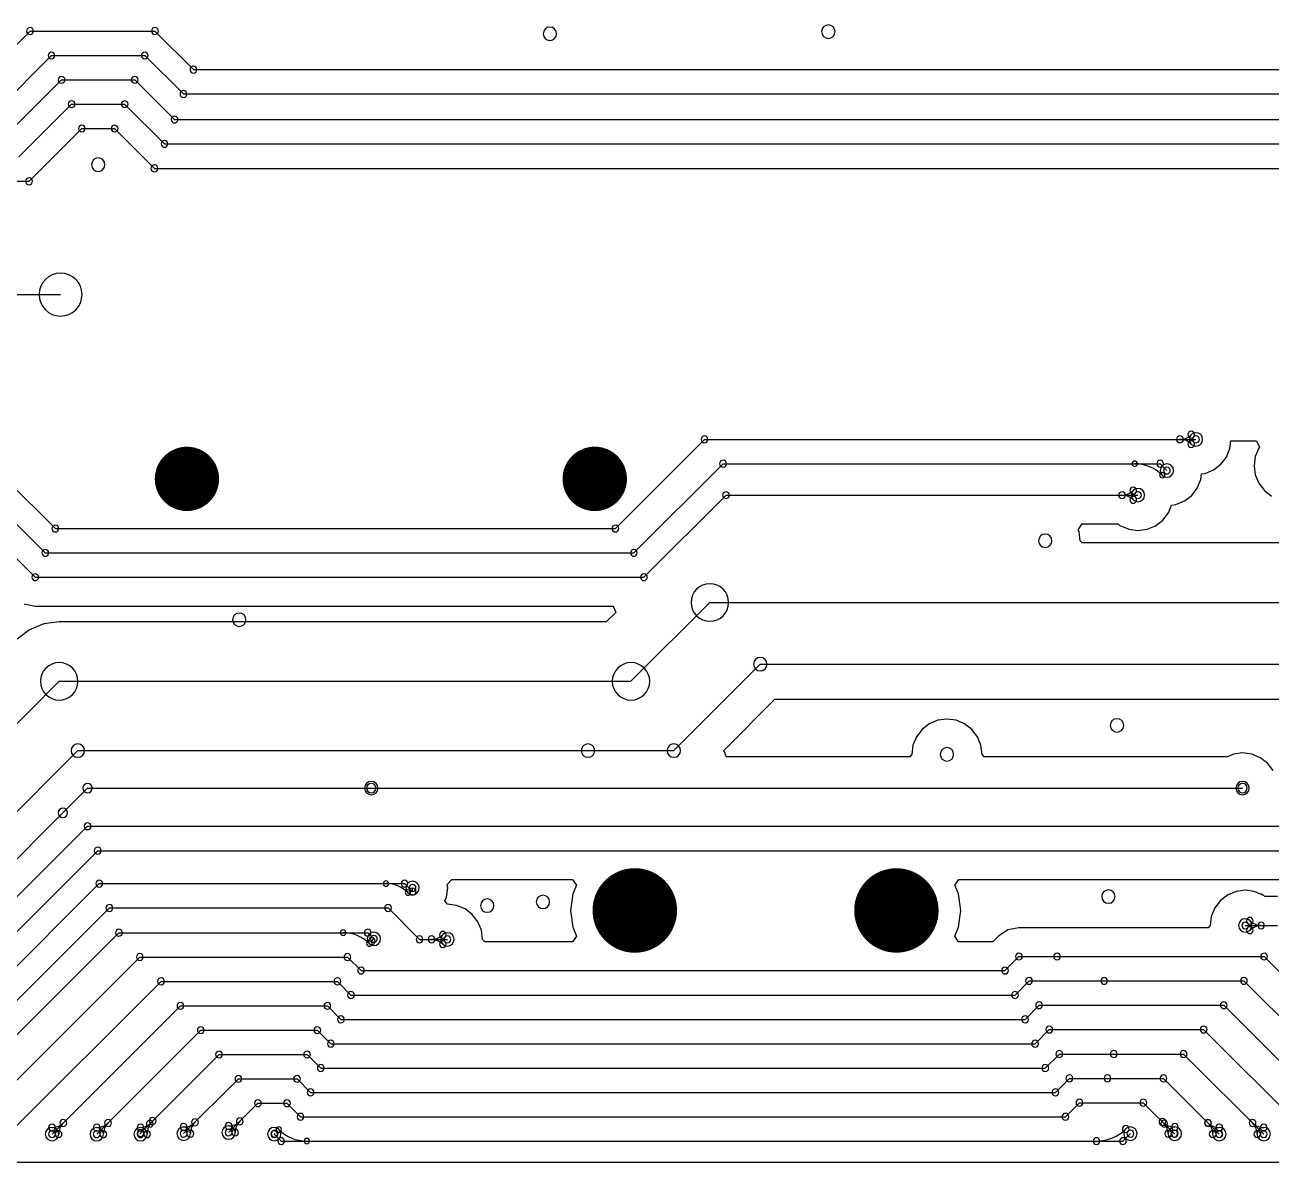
# Model space of a CAD drawing. Header units: inches. Extents: x 32166 to 34772, y 2386 to 4229.
# Drawn here: x 33594.4 to 33694.7, y 3573.2 to 3664.8 of the extents above; entities that cross this region are included whole.
import ezdxf

# ---------------------------------------------------------------- set-up
doc = ezdxf.new("R2010")
doc.units = ezdxf.units.IN
doc.header["$LTSCALE"] = 0.64311
doc.header["$MEASUREMENT"] = 0
for name, color, linetype in [('KEEPOUTLAYER', 6, 'CONTINUOUS'), ('MIDLAYER1', 16, 'CONTINUOUS'), ('MULTILAYER', 9, 'CONTINUOUS')]:
    doc.layers.add(name, color=color, linetype=linetype)

msp = doc.modelspace()

# ---------------------------------------------------------------- linework, layer by layer
at = {"layer": 'KEEPOUTLAYER'}
for p, q in [((33554.95, 3643.04), (33597.28, 3643.04)), ((32893.17, 3573.19), (34340.37, 3573.19))]:
    msp.add_line(p, q, dxfattribs=at)
for start, end in [(0, 180), (180, 0)]:
    msp.add_arc((33597.28, 3643.04), 1.73, start, end, dxfattribs=at)
at = {"layer": 'MIDLAYER1'}
for p, q in [((33591.61, 3661.05), (33594.82, 3664.26)), ((33594.82, 3664.26), (33604.88, 3664.26)), ((33604.88, 3664.26), (33607.98, 3661.15)), ((33592.3, 3658.05), (33596.55, 3662.29)), ((33596.55, 3662.29), (33604.06, 3662.29)), ((33604.06, 3662.29), (33607.17, 3659.19)), ((33607.98, 3661.15), (33735.27, 3661.15)), ((33593.12, 3656.09), (33597.36, 3660.33)), ((33597.36, 3660.33), (33603.25, 3660.33)), ((33603.25, 3660.33), (33606.46, 3657.13)), ((33607.17, 3659.19), (33726.96, 3659.19)), ((33593.93, 3654.12), (33598.17, 3658.37)), ((33598.17, 3658.37), (33602.44, 3658.37)), ((33602.44, 3658.37), (33605.65, 3655.17)), ((33594.74, 3652.16), (33598.99, 3656.41)), ((33598.99, 3656.41), (33601.63, 3656.41)), ((33601.63, 3656.41), (33604.83, 3653.2)), ((33606.46, 3657.13), (33738.37, 3657.13)), ((33605.65, 3655.17), (33717.61, 3655.17)), ((33604.83, 3653.2), (33716.8, 3653.2)), ((33585.74, 3652.16), (33594.74, 3652.16)), ((33641.95, 3624.2), (33649.13, 3631.38)), ((33649.13, 3631.38), (33688.7, 3631.38)), ((33691.15, 3629.96), (33691.43, 3630.65)), ((33691.43, 3630.65), (33691.51, 3631.25)), ((33691.51, 3631.25), (33693.58, 3631.25)), ((33693.76, 3630.68), (33693.48, 3630)), ((33693.58, 3631.25), (33693.82, 3630.76)), ((33693.82, 3630.76), (33693.76, 3630.68)), ((33643.44, 3622.24), (33650.62, 3629.42)), ((33650.62, 3629.42), (33685.82, 3629.42)), ((33685.82, 3629.42), (33686.36, 3628.87)), ((33690.11, 3628.93), (33690.7, 3629.38)), ((33690.7, 3629.38), (33691.15, 3629.96)), ((33693.48, 3630), (33693.38, 3629.26)), ((33689.1, 3628.14), (33689.16, 3628.61)), ((33689.16, 3628.61), (33689.43, 3628.64)), ((33689.43, 3628.64), (33690.11, 3628.93)), ((33693.38, 3629.26), (33693.48, 3628.53)), ((33693.48, 3628.53), (33693.76, 3627.85)), ((33592.96, 3628.1), (33596.86, 3624.2)), ((33688.36, 3626.87), (33688.81, 3627.46)), ((33688.81, 3627.46), (33689.1, 3628.14)), ((33693.76, 3627.85), (33694.21, 3627.26)), ((33644.25, 3620.28), (33650.86, 3626.89)), ((33650.86, 3626.89), (33684.03, 3626.89)), ((33687.09, 3626.14), (33687.78, 3626.42)), ((33687.78, 3626.42), (33688.36, 3626.87)), ((33694.21, 3627.26), (33694.79, 3626.81)), ((33592.68, 3625.6), (33596.05, 3622.24)), ((33686.03, 3624.88), (33686.48, 3625.47)), ((33686.48, 3625.47), (33686.74, 3626.09)), ((33686.74, 3626.09), (33687.09, 3626.14)), ((33679.22, 3624.11), (33679.53, 3624.57)), ((33679.53, 3624.57), (33682.44, 3624.57)), ((33682.44, 3624.57), (33682.61, 3624.43)), ((33682.61, 3624.43), (33682.75, 3624.38)), ((33682.75, 3624.38), (33682.76, 3624.37)), ((33682.76, 3624.37), (33682.79, 3624.36)), ((33682.79, 3624.36), (33683.3, 3624.15)), ((33684.76, 3624.15), (33685.44, 3624.43)), ((33685.44, 3624.43), (33686.03, 3624.88)), ((33591.87, 3623.64), (33595.24, 3620.28)), ((33596.86, 3624.2), (33641.95, 3624.2)), ((33679.29, 3623.95), (33679.22, 3624.11)), ((33679.39, 3623.22), (33679.29, 3623.95)), ((33683.3, 3624.15), (33684.03, 3624.05)), ((33684.03, 3624.05), (33684.76, 3624.15)), ((33679.54, 3623.04), (33679.39, 3623.22)), ((33705.8, 3623.04), (33679.54, 3623.04)), ((33596.05, 3622.24), (33643.44, 3622.24)), ((33595.24, 3620.28), (33644.25, 3620.28)), ((33594.35, 3618.13), (33595.24, 3617.96)), ((33595.24, 3617.96), (33641.77, 3617.96)), ((33641.98, 3617.45), (33641.22, 3616.69)), ((33641.77, 3617.96), (33641.98, 3617.45)), ((33643.21, 3611.9), (33649.56, 3618.25)), ((33649.56, 3618.25), (33705.8, 3618.25)), ((33595.93, 3616.53), (33594.77, 3616.05)), ((33597.17, 3616.69), (33595.93, 3616.53)), ((33641.22, 3616.69), (33597.17, 3616.69)), ((33594.77, 3616.05), (33593.78, 3615.29)), ((33646.66, 3606.32), (33653.62, 3613.28)), ((33653.62, 3613.28), (33700.83, 3613.28)), ((33592.22, 3606.94), (33597.17, 3611.9)), ((33597.17, 3611.9), (33643.21, 3611.9)), ((33650.68, 3606.34), (33654.79, 3610.45)), ((33654.79, 3610.45), (33699.66, 3610.45)), ((33667.23, 3608.47), (33666.65, 3608.02)), ((33667.92, 3608.76), (33667.23, 3608.47)), ((33668.65, 3608.85), (33667.92, 3608.76)), ((33669.38, 3608.76), (33668.65, 3608.85)), ((33670.07, 3608.47), (33669.38, 3608.76)), ((33670.65, 3608.02), (33670.07, 3608.47)), ((33666.2, 3607.44), (33665.91, 3606.75)), ((33666.65, 3608.02), (33666.2, 3607.44)), ((33671.1, 3607.44), (33670.65, 3608.02)), ((33671.39, 3606.75), (33671.1, 3607.44)), ((33586.1, 3593.75), (33598.67, 3606.32)), ((33598.67, 3606.32), (33639.75, 3606.32)), ((33639.75, 3606.32), (33646.66, 3606.32)), ((33650.89, 3605.83), (33650.68, 3606.34)), ((33665.91, 3606.75), (33665.82, 3606.02)), ((33671.48, 3606.02), (33671.39, 3606.75)), ((33665.65, 3605.83), (33650.89, 3605.83)), ((33665.82, 3606.02), (33665.65, 3605.83)), ((33671.65, 3605.83), (33671.48, 3606.02)), ((33691.23, 3605.83), (33671.65, 3605.83)), ((33691.72, 3606.04), (33691.23, 3605.83)), ((33692.45, 3606.13), (33691.72, 3606.04)), ((33693.19, 3606.04), (33692.45, 3606.13)), ((33693.87, 3605.75), (33693.19, 3606.04)), ((33694.46, 3605.3), (33693.87, 3605.75)), ((33694.91, 3604.72), (33694.46, 3605.3)), ((33597.47, 3601.3), (33599.46, 3603.3)), ((33599.46, 3603.3), (33622.3, 3603.3)), ((33622.3, 3603.3), (33692.45, 3603.3)), ((33622.3, 3603.3), (33622.3, 3603.3)), ((33587.11, 3590.94), (33597.47, 3601.3)), ((33593.1, 3593.87), (33599.46, 3600.23)), ((33599.46, 3600.23), (33719.45, 3600.23)), ((33587.19, 3585.18), (33600.27, 3598.26)), ((33600.27, 3598.26), (33722.43, 3598.26)), ((33588, 3583.22), (33600.39, 3595.61)), ((33600.39, 3595.61), (33624.97, 3595.61)), ((33624.97, 3595.61), (33625.62, 3594.96)), ((33625.62, 3594.96), (33625.62, 3595.26)), ((33628.36, 3594.53), (33628.45, 3595.26)), ((33628.42, 3595.53), (33628.78, 3595.94)), ((33628.45, 3595.26), (33628.42, 3595.53)), ((33628.78, 3595.94), (33638.5, 3595.94)), ((33638.5, 3595.94), (33638.81, 3595.49)), ((33638.81, 3595.49), (33638.52, 3594.79)), ((33669.29, 3595.49), (33669.6, 3595.94)), ((33669.58, 3594.79), (33669.29, 3595.49)), ((33669.6, 3595.94), (33698.87, 3595.94)), ((33628.23, 3594.22), (33628.36, 3594.53)), ((33628.43, 3593.95), (33628.23, 3594.22)), ((33638.52, 3594.79), (33638.34, 3593.45)), ((33669.76, 3593.45), (33669.58, 3594.79)), ((33690.67, 3594.24), (33690.22, 3593.66)), ((33691.25, 3594.69), (33690.67, 3594.24)), ((33691.94, 3594.98), (33691.25, 3594.69)), ((33692.67, 3595.07), (33691.94, 3594.98)), ((33693.4, 3594.98), (33692.67, 3595.07)), ((33693.91, 3594.77), (33693.4, 3594.98)), ((33693.93, 3594.76), (33693.91, 3594.77)), ((33693.95, 3594.75), (33693.93, 3594.76)), ((33694.08, 3594.69), (33693.95, 3594.75)), ((33694.26, 3594.56), (33694.08, 3594.69)), ((33695.26, 3594.56), (33694.26, 3594.56)), ((33588.81, 3581.26), (33601.21, 3593.65)), ((33601.21, 3593.65), (33623.65, 3593.65)), ((33623.65, 3593.65), (33626.18, 3591.12)), ((33629.16, 3593.85), (33628.43, 3593.95)), ((33629.85, 3593.57), (33629.16, 3593.85)), ((33630.43, 3593.12), (33629.85, 3593.57)), ((33638.34, 3593.45), (33638.52, 3592.11)), ((33669.58, 3592.11), (33669.76, 3593.45)), ((33690.22, 3593.66), (33689.93, 3592.97)), ((33630.88, 3592.53), (33630.43, 3593.12)), ((33631.17, 3591.85), (33630.88, 3592.53)), ((33689.84, 3592.24), (33689.68, 3592.06)), ((33689.93, 3592.97), (33689.84, 3592.24)), ((33692.67, 3592.24), (33695.26, 3592.24)), ((33589.62, 3579.3), (33601.98, 3591.66)), ((33601.98, 3591.66), (33622.01, 3591.66)), ((33622.01, 3591.66), (33622.51, 3591.16)), ((33631.26, 3591.12), (33631.17, 3591.85)), ((33638.82, 3591.38), (33638.51, 3590.93)), ((33638.52, 3592.11), (33638.82, 3591.38)), ((33669.28, 3591.38), (33669.58, 3592.11)), ((33669.58, 3590.93), (33669.28, 3591.38)), ((33672.81, 3591.38), (33672.35, 3590.93)), ((33673.56, 3591.88), (33672.81, 3591.38)), ((33674.45, 3592.06), (33673.56, 3591.88)), ((33689.68, 3592.06), (33674.45, 3592.06)), ((33622.34, 3590.99), (33622.51, 3591.16)), ((33626.18, 3591.12), (33628.43, 3591.12)), ((33631.43, 3590.93), (33631.26, 3591.12)), ((33638.51, 3590.93), (33631.43, 3590.93)), ((33672.35, 3590.93), (33669.58, 3590.93)), ((33589.39, 3575.44), (33603.66, 3589.7)), ((33603.66, 3589.7), (33620.38, 3589.7)), ((33620.38, 3589.7), (33621.48, 3588.61)), ((33673.32, 3588.61), (33674.45, 3589.74)), ((33674.45, 3589.74), (33677.52, 3589.74)), ((33677.52, 3589.74), (33694.18, 3589.74)), ((33694.18, 3589.74), (33708.48, 3575.44)), ((33621.48, 3588.61), (33673.32, 3588.61)), ((33593.07, 3575.44), (33605.37, 3587.74)), ((33605.37, 3587.74), (33619.57, 3587.74)), ((33619.57, 3587.74), (33620.66, 3586.64)), ((33674.13, 3586.64), (33675.26, 3587.78)), ((33675.26, 3587.78), (33681.31, 3587.78)), ((33681.31, 3587.78), (33692.56, 3587.78)), ((33692.56, 3587.78), (33704.9, 3575.44)), ((33620.66, 3586.64), (33674.13, 3586.64)), ((33596.59, 3575.44), (33606.93, 3585.77)), ((33606.93, 3585.77), (33618.76, 3585.77)), ((33618.76, 3585.77), (33619.85, 3584.68)), ((33674.94, 3584.68), (33676.07, 3585.82)), ((33676.07, 3585.82), (33690.94, 3585.82)), ((33690.94, 3585.82), (33701.32, 3575.44)), ((33619.85, 3584.68), (33674.94, 3584.68)), ((33600.19, 3575.43), (33608.57, 3583.81)), ((33608.57, 3583.81), (33617.95, 3583.81)), ((33617.95, 3583.81), (33619.04, 3582.72)), ((33675.75, 3582.72), (33676.89, 3583.86)), ((33676.89, 3583.86), (33689.32, 3583.86)), ((33689.32, 3583.86), (33697.74, 3575.44)), ((33619.04, 3582.72), (33675.75, 3582.72)), ((33603.72, 3575.53), (33610.04, 3581.85)), ((33610.04, 3581.85), (33617.13, 3581.85)), ((33617.13, 3581.85), (33618.23, 3580.76)), ((33676.57, 3580.76), (33677.7, 3581.89)), ((33677.7, 3581.89), (33682.08, 3581.89)), ((33682.08, 3581.89), (33687.7, 3581.89)), ((33687.7, 3581.89), (33694.16, 3575.44)), ((33618.23, 3580.76), (33676.57, 3580.76)), ((33607.19, 3575.48), (33611.6, 3579.89)), ((33611.6, 3579.89), (33616.32, 3579.89)), ((33616.32, 3579.89), (33617.41, 3578.8)), ((33677.38, 3578.8), (33678.51, 3579.93)), ((33678.51, 3579.93), (33681.58, 3579.93)), ((33681.58, 3579.93), (33686.08, 3579.93)), ((33686.08, 3579.93), (33690.57, 3575.44)), ((33617.41, 3578.8), (33677.38, 3578.8)), ((33610.81, 3575.57), (33613.17, 3577.93)), ((33613.17, 3577.93), (33615.51, 3577.93)), ((33615.51, 3577.93), (33616.6, 3576.84)), ((33678.19, 3576.84), (33679.32, 3577.97)), ((33679.32, 3577.97), (33684.46, 3577.97)), ((33684.46, 3577.97), (33686.95, 3575.48)), ((33616.6, 3576.84), (33678.19, 3576.84)), ((33600.19, 3575.43), (33600.19, 3575.43)), ((33603.72, 3575.43), (33603.72, 3575.53)), ((33614.48, 3575.44), (33614.52, 3575.48)), ((33614.48, 3575.44), (33615.04, 3574.88)), ((33682.82, 3574.88), (33683.42, 3575.48)), ((33686.95, 3575.48), (33687, 3575.48)), ((33690.57, 3575.44), (33690.58, 3575.44)), ((33615.04, 3574.88), (33682.82, 3574.88))]:
    msp.add_line(p, q, dxfattribs=at)
for points, const_width in [([(33608.75, 3628.2, 1), (33606.16, 3628.2, 1)], 2.59), ([(33641.59, 3628.2, 1), (33638.99, 3628.2, 1)], 2.59), ([(33645.22, 3593.45, 1), (33641.81, 3593.45, 1)], 3.4), ([(33666.28, 3593.45, 1), (33662.88, 3593.45, 1)], 3.4)]:
    msp.add_lwpolyline(points, format="xyb", close=True, dxfattribs=dict(at, const_width=const_width))
for centre, radius, start, end in [((33594.82, 3664.26), 0.274, 0, 180), ((33594.82, 3664.26), 0.274, 0, 180), ((33604.88, 3664.26), 0.274, 0, 180), ((33604.88, 3664.26), 0.274, 0, 180), ((33636.68, 3664.04), 0.54, 0, 180), ((33659.1, 3664.21), 0.54, 0, 180), ((33594.82, 3664.26), 0.274, 180, 0), ((33594.82, 3664.26), 0.274, 180, 0), ((33604.88, 3664.26), 0.274, 180, 0), ((33604.88, 3664.26), 0.274, 180, 0), ((33636.68, 3664.04), 0.54, 180, 0), ((33659.1, 3664.21), 0.54, 180, 0), ((33596.55, 3662.29), 0.274, 0, 180), ((33596.55, 3662.29), 0.274, 0, 180), ((33604.06, 3662.29), 0.274, 0, 180), ((33604.06, 3662.29), 0.274, 0, 180), ((33596.55, 3662.29), 0.274, 180, 0), ((33596.55, 3662.29), 0.274, 180, 0), ((33604.06, 3662.29), 0.274, 180, 0), ((33604.06, 3662.29), 0.274, 180, 0), ((33607.98, 3661.15), 0.274, 0, 180), ((33607.98, 3661.15), 0.274, 0, 180), ((33597.36, 3660.33), 0.274, 0, 180), ((33597.36, 3660.33), 0.274, 0, 180), ((33603.25, 3660.33), 0.274, 0, 180), ((33603.25, 3660.33), 0.274, 0, 180), ((33607.98, 3661.15), 0.274, 180, 0), ((33607.98, 3661.15), 0.274, 180, 0), ((33597.36, 3660.33), 0.274, 180, 0), ((33597.36, 3660.33), 0.274, 180, 0), ((33603.25, 3660.33), 0.274, 180, 0), ((33603.25, 3660.33), 0.274, 180, 0), ((33607.17, 3659.19), 0.274, 0, 180), ((33607.17, 3659.19), 0.274, 0, 180), ((33598.17, 3658.37), 0.274, 0, 180), ((33598.17, 3658.37), 0.274, 0, 180), ((33602.44, 3658.37), 0.274, 0, 180), ((33602.44, 3658.37), 0.274, 0, 180), ((33607.17, 3659.19), 0.274, 180, 0), ((33607.17, 3659.19), 0.274, 180, 0), ((33598.17, 3658.37), 0.274, 180, 0), ((33598.17, 3658.37), 0.274, 180, 0), ((33602.44, 3658.37), 0.274, 180, 0), ((33602.44, 3658.37), 0.274, 180, 0), ((33606.46, 3657.13), 0.274, 0, 180), ((33606.46, 3657.13), 0.274, 0, 180), ((33598.99, 3656.41), 0.274, 0, 180), ((33598.99, 3656.41), 0.274, 0, 180), ((33598.99, 3656.41), 0.274, 180, 0), ((33598.99, 3656.41), 0.274, 180, 0), ((33601.63, 3656.41), 0.274, 0, 180), ((33601.63, 3656.41), 0.274, 0, 180), ((33601.63, 3656.41), 0.274, 180, 0), ((33601.63, 3656.41), 0.274, 180, 0), ((33606.46, 3657.13), 0.274, 180, 0), ((33606.46, 3657.13), 0.274, 180, 0), ((33605.65, 3655.17), 0.274, 0, 180), ((33605.65, 3655.17), 0.274, 0, 180), ((33605.65, 3655.17), 0.274, 180, 0), ((33605.65, 3655.17), 0.274, 180, 0), ((33600.31, 3653.5), 0.54, 0, 180), ((33600.31, 3653.5), 0.54, 180, 0), ((33604.83, 3653.2), 0.274, 0, 180), ((33604.83, 3653.2), 0.274, 0, 180), ((33594.74, 3652.16), 0.274, 0, 180), ((33594.74, 3652.16), 0.274, 0, 180), ((33604.83, 3653.2), 0.274, 180, 0), ((33604.83, 3653.2), 0.274, 180, 0), ((33594.74, 3652.16), 0.274, 180, 0), ((33594.74, 3652.16), 0.274, 180, 0), ((33649.13, 3631.38), 0.274, 0, 180), ((33649.13, 3631.38), 0.274, 0, 180), ((33649.13, 3631.38), 0.274, 180, 0), ((33649.13, 3631.38), 0.274, 180, 0), ((33687.41, 3631.38), 0.274, 0, 180), ((33687.41, 3631.38), 0.274, 0, 180), ((33687.41, 3631.38), 0.274, 0, 180), ((33687.41, 3631.38), 0.274, 0, 180), ((33687.41, 3631.38), 0.274, 180, 0), ((33687.41, 3631.38), 0.274, 180, 0), ((33687.41, 3631.38), 0.274, 180, 0), ((33687.41, 3631.38), 0.274, 180, 0), ((33687.41, 3632.66), 1.28, 270.0004, 315.0004), ((33687.41, 3632.66), 1.28, 270.0004, 315.0004), ((33687.41, 3630.1), 1.28, 44.9996, 89.9996), ((33687.41, 3630.1), 1.28, 44.9996, 89.9996), ((33688.32, 3631.76), 0.274, 0, 180), ((33688.32, 3631.76), 0.274, 0, 180), ((33688.32, 3631.76), 0.274, 180, 0), ((33688.32, 3631.76), 0.274, 180, 0), ((33688.7, 3631.38), 0.54, 0, 180), ((33688.7, 3631.38), 0.54, 180, 0), ((33688.7, 3631.38), 0.274, 0, 180), ((33688.7, 3631.38), 0.274, 180, 0), ((33688.32, 3631), 0.274, 0, 180), ((33688.32, 3631), 0.274, 0, 180), ((33688.32, 3631), 0.274, 180, 0), ((33688.32, 3631), 0.274, 180, 0), ((33650.62, 3629.42), 0.274, 0, 180), ((33650.62, 3629.42), 0.274, 0, 180), ((33650.62, 3629.42), 0.274, 180, 0), ((33650.62, 3629.42), 0.274, 180, 0), ((33683.76, 3629.42), 0.216, 0, 180), ((33683.76, 3629.42), 0.216, 180, 0), ((33683.76, 3626.28), 3.14, 44.9999, 89.9999), ((33685.82, 3629.42), 0.274, 0, 180), ((33685.82, 3629.42), 0.274, 0, 180), ((33685.82, 3629.42), 0.274, 180, 0), ((33685.82, 3629.42), 0.274, 180, 0), ((33686.36, 3628.87), 0.54, 0, 180), ((33685.99, 3628.5), 0.216, 0, 180), ((33685.99, 3628.5), 0.216, 180, 0), ((33686.36, 3628.87), 0.54, 180, 0), ((33686.36, 3628.87), 0.274, 0, 180), ((33686.36, 3628.87), 0.274, 180, 0), ((33683.65, 3627.26), 0.274, 0, 180), ((33683.65, 3627.26), 0.274, 0, 180), ((33684.03, 3626.89), 0.54, 0, 180), ((33650.86, 3626.89), 0.274, 0, 180), ((33650.86, 3626.89), 0.274, 0, 180), ((33650.86, 3626.89), 0.274, 180, 0), ((33650.86, 3626.89), 0.274, 180, 0), ((33682.75, 3626.89), 0.274, 0, 180), ((33682.75, 3626.89), 0.274, 0, 180), ((33682.75, 3626.89), 0.274, 0, 180), ((33682.75, 3626.89), 0.274, 0, 180), ((33682.75, 3626.89), 0.274, 180, 0), ((33682.75, 3626.89), 0.274, 180, 0), ((33682.75, 3626.89), 0.274, 180, 0), ((33682.75, 3626.89), 0.274, 180, 0), ((33682.75, 3628.17), 1.28, 270.0004, 315.0004), ((33682.75, 3628.17), 1.28, 270.0004, 315.0004), ((33682.75, 3625.6), 1.28, 44.9996, 89.9996), ((33682.75, 3625.6), 1.28, 44.9996, 89.9996), ((33683.65, 3627.26), 0.274, 180, 0), ((33683.65, 3627.26), 0.274, 180, 0), ((33683.65, 3626.51), 0.274, 0, 180), ((33683.65, 3626.51), 0.274, 0, 180), ((33683.65, 3626.51), 0.274, 180, 0), ((33683.65, 3626.51), 0.274, 180, 0), ((33684.03, 3626.89), 0.54, 180, 0), ((33684.03, 3626.89), 0.274, 0, 180), ((33684.03, 3626.89), 0.274, 180, 0), ((33596.86, 3624.2), 0.274, 0, 180), ((33596.86, 3624.2), 0.274, 0, 180), ((33641.95, 3624.2), 0.274, 0, 180), ((33641.95, 3624.2), 0.274, 0, 180), ((33596.86, 3624.2), 0.274, 180, 0), ((33596.86, 3624.2), 0.274, 180, 0), ((33641.95, 3624.2), 0.274, 180, 0), ((33641.95, 3624.2), 0.274, 180, 0), ((33676.56, 3623.22), 0.54, 0, 180), ((33596.05, 3622.24), 0.274, 0, 180), ((33596.05, 3622.24), 0.274, 0, 180), ((33643.44, 3622.24), 0.274, 0, 180), ((33643.44, 3622.24), 0.274, 0, 180), ((33676.56, 3623.22), 0.54, 180, 0), ((33596.05, 3622.24), 0.274, 180, 0), ((33596.05, 3622.24), 0.274, 180, 0), ((33643.44, 3622.24), 0.274, 180, 0), ((33643.44, 3622.24), 0.274, 180, 0), ((33595.24, 3620.28), 0.274, 0, 180), ((33595.24, 3620.28), 0.274, 0, 180), ((33595.24, 3620.28), 0.274, 180, 0), ((33595.24, 3620.28), 0.274, 180, 0), ((33644.25, 3620.28), 0.274, 0, 180), ((33644.25, 3620.28), 0.274, 0, 180), ((33644.25, 3620.28), 0.274, 180, 0), ((33644.25, 3620.28), 0.274, 180, 0), ((33649.56, 3618.25), 1.51, 0, 180), ((33649.56, 3618.25), 1.51, 0, 180), ((33611.67, 3616.86), 0.54, 0, 180), ((33649.56, 3618.25), 1.51, 180, 0), ((33649.56, 3618.25), 1.51, 180, 0), ((33611.67, 3616.86), 0.54, 180, 0), ((33597.17, 3611.9), 1.51, 0, 180), ((33597.17, 3611.9), 1.51, 0, 180), ((33643.21, 3611.9), 1.51, 0, 180), ((33643.21, 3611.9), 1.51, 0, 180), ((33653.62, 3613.28), 0.54, 0, 180), ((33653.62, 3613.28), 0.54, 0, 180), ((33653.62, 3613.28), 0.54, 180, 0), ((33653.62, 3613.28), 0.54, 180, 0), ((33597.17, 3611.9), 1.51, 180, 0), ((33597.17, 3611.9), 1.51, 180, 0), ((33643.21, 3611.9), 1.51, 180, 0), ((33643.21, 3611.9), 1.51, 180, 0), ((33682.34, 3608.35), 0.54, 0, 180), ((33682.34, 3608.35), 0.54, 180, 0), ((33598.67, 3606.32), 0.54, 0, 180), ((33598.67, 3606.32), 0.54, 0, 180), ((33598.67, 3606.32), 0.54, 180, 0), ((33598.67, 3606.32), 0.54, 180, 0), ((33639.75, 3606.32), 0.54, 0, 180), ((33639.75, 3606.32), 0.54, 0, 180), ((33639.75, 3606.32), 0.54, 0, 180), ((33639.75, 3606.32), 0.54, 180, 0), ((33639.75, 3606.32), 0.54, 180, 0), ((33639.75, 3606.32), 0.54, 180, 0), ((33646.66, 3606.32), 0.54, 0, 180), ((33646.66, 3606.32), 0.54, 0, 180), ((33646.66, 3606.32), 0.54, 180, 0), ((33646.66, 3606.32), 0.54, 180, 0), ((33668.65, 3606.02), 0.54, 0, 180), ((33668.65, 3606.02), 0.54, 180, 0), ((33599.46, 3603.3), 0.378, 0, 180), ((33599.46, 3603.3), 0.378, 0, 180), ((33599.46, 3603.3), 0.378, 180, 0), ((33599.46, 3603.3), 0.378, 180, 0), ((33622.3, 3603.3), 0.54, 0, 180), ((33622.3, 3603.3), 0.54, 180, 0), ((33622.3, 3603.3), 0.378, 0, 180), ((33622.3, 3603.3), 0.378, 0, 180), ((33622.3, 3603.3), 0.378, 0, 180), ((33622.3, 3603.3), 0.378, 0, 180), ((33622.3, 3603.3), 0.378, 180, 0), ((33622.3, 3603.3), 0.378, 180, 0), ((33622.3, 3603.3), 0.378, 180, 0), ((33622.3, 3603.3), 0.378, 180, 0), ((33692.45, 3603.3), 0.54, 0, 180), ((33692.45, 3603.3), 0.54, 180, 0), ((33692.45, 3603.3), 0.378, 0, 180), ((33692.45, 3603.3), 0.378, 180, 0), ((33597.47, 3601.3), 0.378, 0, 180), ((33597.47, 3601.3), 0.378, 0, 180), ((33597.47, 3601.3), 0.378, 180, 0), ((33597.47, 3601.3), 0.378, 180, 0), ((33599.46, 3600.23), 0.274, 0, 180), ((33599.46, 3600.23), 0.274, 0, 180), ((33599.46, 3600.23), 0.274, 180, 0), ((33599.46, 3600.23), 0.274, 180, 0), ((33600.27, 3598.26), 0.274, 0, 180), ((33600.27, 3598.26), 0.274, 0, 180), ((33600.27, 3598.26), 0.274, 180, 0), ((33600.27, 3598.26), 0.274, 180, 0), ((33600.39, 3595.61), 0.274, 0, 180), ((33600.39, 3595.61), 0.274, 0, 180), ((33600.39, 3595.61), 0.274, 180, 0), ((33600.39, 3595.61), 0.274, 180, 0), ((33623.49, 3595.61), 0.216, 0, 180), ((33623.49, 3595.61), 0.216, 180, 0), ((33623.49, 3593.14), 2.48, 44.9999, 89.9999), ((33624.97, 3595.61), 0.274, 0, 180), ((33624.97, 3595.61), 0.274, 0, 180), ((33624.97, 3595.61), 0.274, 180, 0), ((33624.97, 3595.61), 0.274, 180, 0), ((33625.62, 3595.26), 0.54, 0, 180), ((33625.62, 3595.26), 0.54, 180, 0), ((33625.62, 3595.26), 0.274, 0, 180), ((33625.62, 3595.26), 0.274, 180, 0), ((33625.62, 3594.96), 0.274, 0, 180), ((33625.62, 3594.96), 0.274, 0, 180), ((33625.25, 3594.89), 0.216, 0, 180), ((33625.25, 3594.89), 0.216, 180, 0), ((33625.62, 3594.96), 0.274, 180, 0), ((33625.62, 3594.96), 0.274, 180, 0), ((33631.63, 3593.84), 0.54, 0, 180), ((33636.12, 3594.14), 0.54, 0, 180), ((33681.65, 3594.57), 0.54, 0, 180), ((33681.65, 3594.57), 0.54, 180, 0), ((33601.21, 3593.65), 0.274, 0, 180), ((33601.21, 3593.65), 0.274, 0, 180), ((33601.21, 3593.65), 0.274, 180, 0), ((33601.21, 3593.65), 0.274, 180, 0), ((33623.65, 3593.65), 0.274, 0, 180), ((33623.65, 3593.65), 0.274, 0, 180), ((33623.65, 3593.65), 0.274, 180, 0), ((33623.65, 3593.65), 0.274, 180, 0), ((33631.63, 3593.84), 0.54, 180, 0), ((33636.12, 3594.14), 0.54, 180, 0), ((33692.67, 3592.24), 0.54, 0, 180), ((33692.67, 3592.24), 0.54, 180, 0), ((33692.67, 3592.24), 0.274, 0, 180), ((33692.67, 3592.24), 0.274, 180, 0), ((33693.04, 3592.62), 0.274, 0, 180), ((33693.04, 3592.62), 0.274, 0, 180), ((33693.04, 3592.62), 0.274, 180, 0), ((33693.04, 3592.62), 0.274, 180, 0), ((33693.95, 3593.52), 1.28, 224.9996, 269.9996), ((33693.95, 3593.52), 1.28, 224.9996, 269.9996), ((33693.95, 3590.96), 1.28, 90.0004, 135.0004), ((33693.95, 3590.96), 1.28, 90.0004, 135.0004), ((33693.95, 3592.24), 0.274, 0, 180), ((33693.95, 3592.24), 0.274, 0, 180), ((33693.95, 3592.24), 0.274, 0, 180), ((33693.95, 3592.24), 0.274, 0, 180), ((33693.95, 3592.24), 0.274, 180, 0), ((33693.95, 3592.24), 0.274, 180, 0), ((33693.95, 3592.24), 0.274, 180, 0), ((33693.95, 3592.24), 0.274, 180, 0), ((33601.98, 3591.66), 0.274, 0, 180), ((33601.98, 3591.66), 0.274, 0, 180), ((33601.98, 3591.66), 0.274, 180, 0), ((33601.98, 3591.66), 0.274, 180, 0), ((33620.03, 3591.66), 0.216, 0, 180), ((33620.03, 3591.66), 0.216, 180, 0), ((33620.03, 3588.68), 2.98, 44.9999, 89.9999), ((33622.01, 3591.66), 0.274, 0, 180), ((33622.01, 3591.66), 0.274, 0, 180), ((33622.01, 3591.66), 0.274, 180, 0), ((33622.01, 3591.66), 0.274, 180, 0), ((33622.51, 3591.16), 0.54, 0, 180), ((33622.34, 3590.99), 0.274, 0, 180), ((33622.51, 3591.16), 0.274, 0, 180), ((33622.51, 3591.16), 0.274, 0, 180), ((33626.18, 3591.12), 0.274, 0, 180), ((33626.18, 3591.12), 0.274, 0, 180), ((33627.15, 3591.12), 0.274, 0, 180), ((33627.15, 3591.12), 0.274, 0, 180), ((33627.15, 3591.12), 0.274, 0, 180), ((33627.15, 3591.12), 0.274, 0, 180), ((33627.15, 3592.4), 1.28, 270.0004, 315.0004), ((33627.15, 3592.4), 1.28, 270.0004, 315.0004), ((33628.06, 3591.49), 0.274, 0, 180), ((33628.06, 3591.49), 0.274, 0, 180), ((33628.06, 3591.49), 0.274, 180, 0), ((33628.06, 3591.49), 0.274, 180, 0), ((33628.43, 3591.12), 0.54, 0, 180), ((33628.43, 3591.12), 0.274, 0, 180), ((33693.04, 3591.86), 0.274, 0, 180), ((33693.04, 3591.86), 0.274, 0, 180), ((33693.04, 3591.86), 0.274, 180, 0), ((33693.04, 3591.86), 0.274, 180, 0), ((33622.14, 3590.78), 0.216, 0, 180), ((33622.14, 3590.78), 0.216, 180, 0), ((33622.51, 3591.16), 0.54, 180, 0), ((33622.34, 3590.99), 0.274, 180, 0), ((33622.51, 3591.16), 0.274, 180, 0), ((33622.51, 3591.16), 0.274, 180, 0), ((33626.18, 3591.12), 0.274, 180, 0), ((33626.18, 3591.12), 0.274, 180, 0), ((33627.15, 3591.12), 0.274, 180, 0), ((33627.15, 3591.12), 0.274, 180, 0), ((33627.15, 3591.12), 0.274, 180, 0), ((33627.15, 3591.12), 0.274, 180, 0), ((33627.15, 3589.83), 1.28, 44.9996, 89.9996), ((33627.15, 3589.83), 1.28, 44.9996, 89.9996), ((33628.06, 3590.74), 0.274, 0, 180), ((33628.06, 3590.74), 0.274, 0, 180), ((33628.06, 3590.74), 0.274, 180, 0), ((33628.06, 3590.74), 0.274, 180, 0), ((33628.43, 3591.12), 0.54, 180, 0), ((33628.43, 3591.12), 0.274, 180, 0), ((33603.66, 3589.7), 0.274, 0, 180), ((33603.66, 3589.7), 0.274, 0, 180), ((33603.66, 3589.7), 0.274, 180, 0), ((33603.66, 3589.7), 0.274, 180, 0), ((33620.38, 3589.7), 0.274, 0, 180), ((33620.38, 3589.7), 0.274, 0, 180), ((33620.38, 3589.7), 0.274, 180, 0), ((33620.38, 3589.7), 0.274, 180, 0), ((33674.45, 3589.74), 0.274, 0, 180), ((33674.45, 3589.74), 0.274, 0, 180), ((33674.45, 3589.74), 0.274, 180, 0), ((33674.45, 3589.74), 0.274, 180, 0), ((33677.52, 3589.74), 0.274, 0, 180), ((33677.52, 3589.74), 0.274, 0, 180), ((33677.52, 3589.74), 0.274, 180, 0), ((33677.52, 3589.74), 0.274, 180, 0), ((33694.18, 3589.74), 0.274, 0, 180), ((33694.18, 3589.74), 0.274, 0, 180), ((33694.18, 3589.74), 0.274, 180, 0), ((33694.18, 3589.74), 0.274, 180, 0), ((33621.48, 3588.61), 0.274, 0, 180), ((33621.48, 3588.61), 0.274, 0, 180), ((33621.48, 3588.61), 0.274, 180, 0), ((33621.48, 3588.61), 0.274, 180, 0), ((33673.32, 3588.61), 0.274, 0, 180), ((33673.32, 3588.61), 0.274, 0, 180), ((33673.32, 3588.61), 0.274, 180, 0), ((33673.32, 3588.61), 0.274, 180, 0), ((33605.37, 3587.74), 0.274, 0, 180), ((33605.37, 3587.74), 0.274, 0, 180), ((33605.37, 3587.74), 0.274, 180, 0), ((33605.37, 3587.74), 0.274, 180, 0), ((33619.57, 3587.74), 0.274, 0, 180), ((33619.57, 3587.74), 0.274, 0, 180), ((33619.57, 3587.74), 0.274, 180, 0), ((33619.57, 3587.74), 0.274, 180, 0), ((33675.26, 3587.78), 0.274, 0, 180), ((33675.26, 3587.78), 0.274, 0, 180), ((33675.26, 3587.78), 0.274, 180, 0), ((33675.26, 3587.78), 0.274, 180, 0), ((33681.31, 3587.78), 0.274, 0, 180), ((33681.31, 3587.78), 0.274, 0, 180), ((33681.31, 3587.78), 0.274, 180, 0), ((33681.31, 3587.78), 0.274, 180, 0), ((33692.56, 3587.78), 0.274, 0, 180), ((33692.56, 3587.78), 0.274, 0, 180), ((33692.56, 3587.78), 0.274, 180, 0), ((33692.56, 3587.78), 0.274, 180, 0), ((33620.66, 3586.64), 0.274, 0, 180), ((33620.66, 3586.64), 0.274, 0, 180), ((33620.66, 3586.64), 0.274, 180, 0), ((33620.66, 3586.64), 0.274, 180, 0), ((33674.13, 3586.64), 0.274, 0, 180), ((33674.13, 3586.64), 0.274, 0, 180), ((33674.13, 3586.64), 0.274, 180, 0), ((33674.13, 3586.64), 0.274, 180, 0), ((33606.93, 3585.77), 0.274, 0, 180), ((33606.93, 3585.77), 0.274, 0, 180), ((33606.93, 3585.77), 0.274, 180, 0), ((33606.93, 3585.77), 0.274, 180, 0), ((33618.76, 3585.77), 0.274, 0, 180), ((33618.76, 3585.77), 0.274, 0, 180), ((33618.76, 3585.77), 0.274, 180, 0), ((33618.76, 3585.77), 0.274, 180, 0), ((33676.07, 3585.82), 0.274, 0, 180), ((33676.07, 3585.82), 0.274, 0, 180), ((33676.07, 3585.82), 0.274, 180, 0), ((33676.07, 3585.82), 0.274, 180, 0), ((33690.94, 3585.82), 0.274, 0, 180), ((33690.94, 3585.82), 0.274, 0, 180), ((33690.94, 3585.82), 0.274, 180, 0), ((33690.94, 3585.82), 0.274, 180, 0), ((33619.85, 3584.68), 0.274, 0, 180), ((33619.85, 3584.68), 0.274, 0, 180), ((33619.85, 3584.68), 0.274, 180, 0), ((33619.85, 3584.68), 0.274, 180, 0), ((33674.94, 3584.68), 0.274, 0, 180), ((33674.94, 3584.68), 0.274, 0, 180), ((33674.94, 3584.68), 0.274, 180, 0), ((33674.94, 3584.68), 0.274, 180, 0), ((33608.57, 3583.81), 0.274, 0, 180), ((33608.57, 3583.81), 0.274, 0, 180), ((33608.57, 3583.81), 0.274, 180, 0), ((33608.57, 3583.81), 0.274, 180, 0), ((33617.95, 3583.81), 0.274, 0, 180), ((33617.95, 3583.81), 0.274, 0, 180), ((33617.95, 3583.81), 0.274, 180, 0), ((33617.95, 3583.81), 0.274, 180, 0), ((33676.89, 3583.86), 0.274, 0, 180), ((33676.89, 3583.86), 0.274, 0, 180), ((33676.89, 3583.86), 0.274, 180, 0), ((33676.89, 3583.86), 0.274, 180, 0), ((33689.32, 3583.86), 0.274, 0, 180), ((33689.32, 3583.86), 0.274, 0, 180), ((33689.32, 3583.86), 0.274, 180, 0), ((33689.32, 3583.86), 0.274, 180, 0), ((33619.04, 3582.72), 0.274, 0, 180), ((33619.04, 3582.72), 0.274, 0, 180), ((33619.04, 3582.72), 0.274, 180, 0), ((33619.04, 3582.72), 0.274, 180, 0), ((33675.75, 3582.72), 0.274, 0, 180), ((33675.75, 3582.72), 0.274, 0, 180), ((33675.75, 3582.72), 0.274, 180, 0), ((33675.75, 3582.72), 0.274, 180, 0), ((33677.7, 3581.89), 0.274, 0, 180), ((33677.7, 3581.89), 0.274, 0, 180), ((33682.08, 3581.89), 0.274, 0, 180), ((33682.08, 3581.89), 0.274, 0, 180), ((33687.7, 3581.89), 0.274, 0, 180), ((33687.7, 3581.89), 0.274, 0, 180), ((33610.04, 3581.85), 0.274, 0, 180), ((33610.04, 3581.85), 0.274, 0, 180), ((33610.04, 3581.85), 0.274, 180, 0), ((33610.04, 3581.85), 0.274, 180, 0), ((33617.13, 3581.85), 0.274, 0, 180), ((33617.13, 3581.85), 0.274, 0, 180), ((33617.13, 3581.85), 0.274, 180, 0), ((33617.13, 3581.85), 0.274, 180, 0), ((33677.7, 3581.89), 0.274, 180, 0), ((33677.7, 3581.89), 0.274, 180, 0), ((33682.08, 3581.89), 0.274, 180, 0), ((33682.08, 3581.89), 0.274, 180, 0), ((33687.7, 3581.89), 0.274, 180, 0), ((33687.7, 3581.89), 0.274, 180, 0), ((33611.6, 3579.89), 0.274, 0, 180), ((33611.6, 3579.89), 0.274, 0, 180), ((33616.32, 3579.89), 0.274, 0, 180), ((33616.32, 3579.89), 0.274, 0, 180), ((33618.23, 3580.76), 0.274, 0, 180), ((33618.23, 3580.76), 0.274, 0, 180), ((33618.23, 3580.76), 0.274, 180, 0), ((33618.23, 3580.76), 0.274, 180, 0), ((33676.57, 3580.76), 0.274, 0, 180), ((33676.57, 3580.76), 0.274, 0, 180), ((33676.57, 3580.76), 0.274, 180, 0), ((33676.57, 3580.76), 0.274, 180, 0), ((33678.51, 3579.93), 0.274, 0, 180), ((33678.51, 3579.93), 0.274, 0, 180), ((33681.58, 3579.93), 0.274, 0, 180), ((33681.58, 3579.93), 0.274, 0, 180), ((33686.08, 3579.93), 0.274, 0, 180), ((33686.08, 3579.93), 0.274, 0, 180), ((33611.6, 3579.89), 0.274, 180, 0), ((33611.6, 3579.89), 0.274, 180, 0), ((33616.32, 3579.89), 0.274, 180, 0), ((33616.32, 3579.89), 0.274, 180, 0), ((33678.51, 3579.93), 0.274, 180, 0), ((33678.51, 3579.93), 0.274, 180, 0), ((33681.58, 3579.93), 0.274, 180, 0), ((33681.58, 3579.93), 0.274, 180, 0), ((33686.08, 3579.93), 0.274, 180, 0), ((33686.08, 3579.93), 0.274, 180, 0), ((33613.17, 3577.93), 0.274, 0, 180), ((33613.17, 3577.93), 0.274, 0, 180), ((33615.51, 3577.93), 0.274, 0, 180), ((33615.51, 3577.93), 0.274, 0, 180), ((33617.41, 3578.8), 0.274, 0, 180), ((33617.41, 3578.8), 0.274, 0, 180), ((33617.41, 3578.8), 0.274, 180, 0), ((33617.41, 3578.8), 0.274, 180, 0), ((33677.38, 3578.8), 0.274, 0, 180), ((33677.38, 3578.8), 0.274, 0, 180), ((33677.38, 3578.8), 0.274, 180, 0), ((33677.38, 3578.8), 0.274, 180, 0), ((33679.32, 3577.97), 0.274, 0, 180), ((33679.32, 3577.97), 0.274, 0, 180), ((33684.46, 3577.97), 0.274, 0, 180), ((33684.46, 3577.97), 0.274, 0, 180), ((33613.17, 3577.93), 0.274, 180, 0), ((33613.17, 3577.93), 0.274, 180, 0), ((33615.51, 3577.93), 0.274, 180, 0), ((33615.51, 3577.93), 0.274, 180, 0), ((33679.32, 3577.97), 0.274, 180, 0), ((33679.32, 3577.97), 0.274, 180, 0), ((33684.46, 3577.97), 0.274, 180, 0), ((33684.46, 3577.97), 0.274, 180, 0), ((33596.59, 3575.97), 0.274, 0, 180), ((33596.59, 3575.97), 0.274, 0, 180), ((33596.59, 3577.25), 1.28, 270.0004, 315.0004), ((33596.59, 3577.25), 1.28, 270.0004, 315.0004), ((33598.41, 3575.44), 1.28, 134.9996, 179.9996), ((33598.41, 3575.44), 1.28, 134.9996, 179.9996), ((33597.5, 3576.34), 0.274, 0, 180), ((33597.5, 3576.34), 0.274, 0, 180), ((33597.5, 3576.34), 0.274, 0, 180), ((33597.5, 3576.34), 0.274, 0, 180), ((33597.5, 3576.34), 0.274, 180, 0), ((33597.5, 3576.34), 0.274, 180, 0), ((33597.5, 3576.34), 0.274, 180, 0), ((33597.5, 3576.34), 0.274, 180, 0), ((33600.19, 3575.96), 0.274, 0, 180), ((33600.19, 3575.96), 0.274, 0, 180), ((33600.19, 3577.25), 1.28, 270, 315), ((33600.19, 3577.25), 1.28, 270, 315), ((33602.01, 3575.43), 1.28, 135.0004, 180.0004), ((33602.01, 3575.43), 1.28, 135.0004, 180.0004), ((33601.1, 3576.34), 0.274, 0, 180), ((33601.1, 3576.34), 0.274, 0, 180), ((33601.1, 3576.34), 0.274, 0, 180), ((33601.1, 3576.34), 0.274, 0, 180), ((33601.1, 3576.34), 0.274, 180, 0), ((33601.1, 3576.34), 0.274, 180, 0), ((33601.1, 3576.34), 0.274, 180, 0), ((33601.1, 3576.34), 0.274, 180, 0), ((33603.72, 3575.96), 0.274, 0, 180), ((33603.72, 3575.96), 0.274, 0, 180), ((33603.72, 3577.02), 1.05, 270.0001, 315.0001), ((33603.72, 3577.02), 1.05, 270.0001, 315.0001), ((33604.46, 3576.27), 0.274, 0, 180), ((33604.46, 3576.27), 0.274, 0, 180), ((33604.46, 3576.27), 0.274, 180, 0), ((33604.46, 3576.27), 0.274, 180, 0), ((33605.76, 3575.43), 1.51, 135.0004, 180.0004), ((33605.76, 3575.43), 1.51, 135.0004, 180.0004), ((33604.69, 3576.5), 0.274, 0, 180), ((33604.69, 3576.5), 0.274, 0, 180), ((33604.69, 3576.5), 0.274, 180, 0), ((33604.69, 3576.5), 0.274, 180, 0), ((33607.19, 3576.01), 0.274, 0, 180), ((33607.19, 3576.01), 0.274, 0, 180), ((33607.19, 3577.29), 1.28, 270.0004, 315.0004), ((33607.19, 3577.29), 1.28, 270.0004, 315.0004), ((33609.01, 3575.48), 1.28, 134.9996, 179.9996), ((33609.01, 3575.48), 1.28, 134.9996, 179.9996), ((33608.1, 3576.39), 0.274, 0, 180), ((33608.1, 3576.39), 0.274, 0, 180), ((33608.1, 3576.39), 0.274, 0, 180), ((33608.1, 3576.39), 0.274, 0, 180), ((33608.1, 3576.39), 0.274, 180, 0), ((33608.1, 3576.39), 0.274, 180, 0), ((33608.1, 3576.39), 0.274, 180, 0), ((33608.1, 3576.39), 0.274, 180, 0), ((33610.81, 3576.1), 0.274, 0, 180), ((33610.81, 3576.1), 0.274, 0, 180), ((33610.81, 3577.38), 1.28, 270.0004, 315.0004), ((33610.81, 3577.38), 1.28, 270.0004, 315.0004), ((33612.62, 3575.57), 1.28, 134.9996, 179.9996), ((33612.62, 3575.57), 1.28, 134.9996, 179.9996), ((33611.71, 3576.47), 0.274, 0, 180), ((33611.71, 3576.47), 0.274, 0, 180), ((33611.71, 3576.47), 0.274, 0, 180), ((33611.71, 3576.47), 0.274, 0, 180), ((33611.71, 3576.47), 0.274, 180, 0), ((33611.71, 3576.47), 0.274, 180, 0), ((33611.71, 3576.47), 0.274, 180, 0), ((33611.71, 3576.47), 0.274, 180, 0), ((33616.6, 3576.84), 0.274, 0, 180), ((33616.6, 3576.84), 0.274, 0, 180), ((33616.6, 3576.84), 0.274, 180, 0), ((33616.6, 3576.84), 0.274, 180, 0), ((33678.19, 3576.84), 0.274, 0, 180), ((33678.19, 3576.84), 0.274, 0, 180), ((33678.19, 3576.84), 0.274, 180, 0), ((33678.19, 3576.84), 0.274, 180, 0), ((33683.05, 3575.85), 0.274, 0, 180), ((33683.05, 3575.85), 0.274, 0, 180), ((33686, 3576.42), 0.274, 0, 180), ((33686, 3576.42), 0.274, 0, 180), ((33686, 3576.42), 0.274, 180, 0), ((33686, 3576.42), 0.274, 180, 0), ((33686.14, 3576.29), 0.274, 0, 180), ((33686.14, 3576.29), 0.274, 0, 180), ((33686.14, 3576.29), 0.274, 180, 0), ((33686.14, 3576.29), 0.274, 180, 0), ((33687, 3577.42), 1.41, 225, 270), ((33687, 3577.42), 1.41, 225, 270), ((33685.32, 3575.48), 1.15, 359.9999, 44.9999), ((33685.32, 3575.48), 1.15, 359.9999, 44.9999), ((33687, 3576.01), 0.274, 0, 180), ((33687, 3576.01), 0.274, 0, 180), ((33689.66, 3576.35), 0.274, 0, 180), ((33689.66, 3576.35), 0.274, 0, 180), ((33689.66, 3576.35), 0.274, 180, 0), ((33689.66, 3576.35), 0.274, 180, 0), ((33689.68, 3576.32), 0.274, 0, 180), ((33689.68, 3576.32), 0.274, 0, 180), ((33689.68, 3576.32), 0.274, 180, 0), ((33689.68, 3576.32), 0.274, 180, 0), ((33690.58, 3577.28), 1.31, 225.0001, 270.0001), ((33690.58, 3577.28), 1.31, 225.0001, 270.0001), ((33688.8, 3575.44), 1.26, 360, 45), ((33688.8, 3575.44), 1.26, 360, 45), ((33690.58, 3575.97), 0.274, 0, 180), ((33690.58, 3575.97), 0.274, 0, 180), ((33693.26, 3576.34), 0.274, 0, 180), ((33693.26, 3576.34), 0.274, 0, 180), ((33693.26, 3576.34), 0.274, 0, 180), ((33693.26, 3576.34), 0.274, 0, 180), ((33693.26, 3576.34), 0.274, 180, 0), ((33693.26, 3576.34), 0.274, 180, 0), ((33693.26, 3576.34), 0.274, 180, 0), ((33693.26, 3576.34), 0.274, 180, 0), ((33692.35, 3575.44), 1.28, 0.0004, 45.0004), ((33694.16, 3577.25), 1.28, 224.9996, 269.9996), ((33694.16, 3577.25), 1.28, 224.9996, 269.9996), ((33692.35, 3575.44), 1.28, 0.0004, 45.0004), ((33694.16, 3575.97), 0.274, 0, 180), ((33694.16, 3575.97), 0.274, 0, 180), ((33596.59, 3575.44), 0.54, 0, 180), ((33596.59, 3575.44), 0.54, 180, 0), ((33596.59, 3575.97), 0.274, 180, 0), ((33596.59, 3575.97), 0.274, 180, 0), ((33596.59, 3575.44), 0.274, 0, 180), ((33596.59, 3575.44), 0.274, 180, 0), ((33597.12, 3575.44), 0.274, 0, 180), ((33597.12, 3575.44), 0.274, 0, 180), ((33597.12, 3575.44), 0.274, 180, 0), ((33597.12, 3575.44), 0.274, 180, 0), ((33600.19, 3575.43), 0.54, 0, 180), ((33600.19, 3575.43), 0.54, 180, 0), ((33600.19, 3575.96), 0.274, 180, 0), ((33600.19, 3575.96), 0.274, 180, 0), ((33600.19, 3575.43), 0.274, 0, 180), ((33600.19, 3575.43), 0.274, 0, 180), ((33600.19, 3575.43), 0.274, 0, 180), ((33600.19, 3575.43), 0.274, 180, 0), ((33600.19, 3575.43), 0.274, 180, 0), ((33600.19, 3575.43), 0.274, 180, 0), ((33600.72, 3575.43), 0.274, 0, 180), ((33600.72, 3575.43), 0.274, 0, 180), ((33600.72, 3575.43), 0.274, 180, 0), ((33600.72, 3575.43), 0.274, 180, 0), ((33603.72, 3575.43), 0.54, 0, 180), ((33603.72, 3575.43), 0.54, 180, 0), ((33603.72, 3575.96), 0.274, 180, 0), ((33603.72, 3575.96), 0.274, 180, 0), ((33603.72, 3575.53), 0.274, 0, 180), ((33603.72, 3575.53), 0.274, 0, 180), ((33603.72, 3575.43), 0.274, 0, 180), ((33603.72, 3575.53), 0.274, 180, 0), ((33603.72, 3575.53), 0.274, 180, 0), ((33603.72, 3575.43), 0.274, 180, 0), ((33604.25, 3575.43), 0.274, 0, 180), ((33604.25, 3575.43), 0.274, 0, 180), ((33604.25, 3575.43), 0.274, 180, 0), ((33604.25, 3575.43), 0.274, 180, 0), ((33607.19, 3575.48), 0.54, 0, 180), ((33607.19, 3575.48), 0.54, 180, 0), ((33607.19, 3576.01), 0.274, 180, 0), ((33607.19, 3576.01), 0.274, 180, 0), ((33607.19, 3575.48), 0.274, 0, 180), ((33607.19, 3575.48), 0.274, 180, 0), ((33607.73, 3575.48), 0.274, 0, 180), ((33607.73, 3575.48), 0.274, 0, 180), ((33607.73, 3575.48), 0.274, 180, 0), ((33607.73, 3575.48), 0.274, 180, 0), ((33610.81, 3575.57), 0.54, 0, 180), ((33610.81, 3575.57), 0.54, 180, 0), ((33610.81, 3576.1), 0.274, 180, 0), ((33610.81, 3576.1), 0.274, 180, 0), ((33610.81, 3575.57), 0.274, 0, 180), ((33610.81, 3575.57), 0.274, 180, 0), ((33611.34, 3575.57), 0.274, 0, 180), ((33611.34, 3575.57), 0.274, 0, 180), ((33611.34, 3575.57), 0.274, 180, 0), ((33611.34, 3575.57), 0.274, 180, 0), ((33614.48, 3575.44), 0.54, 0, 180), ((33614.48, 3575.44), 0.54, 180, 0), ((33614.48, 3575.44), 0.274, 0, 180), ((33614.48, 3575.44), 0.274, 0, 180), ((33614.48, 3575.44), 0.274, 180, 0), ((33614.48, 3575.44), 0.274, 180, 0), ((33614.52, 3575.48), 0.274, 0, 180), ((33614.52, 3575.48), 0.274, 180, 0), ((33614.85, 3575.81), 0.216, 0, 180), ((33614.85, 3575.81), 0.216, 180, 0), ((33615.04, 3574.88), 0.274, 0, 180), ((33615.04, 3574.88), 0.274, 0, 180), ((33617.11, 3578.07), 3.19, 224.9999, 269.9999), ((33680.69, 3574.88), 0.274, 0, 180), ((33680.69, 3574.88), 0.274, 0, 180), ((33680.69, 3578.22), 3.34, 270.0001, 315.0001), ((33680.69, 3578.22), 3.34, 270.0001, 315.0001), ((33682.82, 3574.88), 0.274, 0, 180), ((33682.82, 3574.88), 0.274, 0, 180), ((33683.05, 3575.85), 0.274, 180, 0), ((33683.05, 3575.85), 0.274, 180, 0), ((33683.42, 3575.48), 0.54, 0, 180), ((33683.42, 3575.48), 0.54, 180, 0), ((33683.42, 3575.48), 0.274, 0, 180), ((33683.42, 3575.48), 0.274, 180, 0), ((33686.47, 3575.48), 0.274, 0, 180), ((33686.47, 3575.48), 0.274, 0, 180), ((33686.47, 3575.48), 0.274, 180, 0), ((33686.47, 3575.48), 0.274, 180, 0), ((33687, 3575.48), 0.54, 0, 180), ((33687, 3575.48), 0.54, 180, 0), ((33686.95, 3575.48), 0.274, 0, 180), ((33686.95, 3575.48), 0.274, 0, 180), ((33686.95, 3575.48), 0.274, 180, 0), ((33686.95, 3575.48), 0.274, 180, 0), ((33687, 3576.01), 0.274, 180, 0), ((33687, 3576.01), 0.274, 180, 0), ((33687, 3575.48), 0.274, 0, 180), ((33687, 3575.48), 0.274, 180, 0), ((33690.05, 3575.44), 0.274, 0, 180), ((33690.05, 3575.44), 0.274, 0, 180), ((33690.05, 3575.44), 0.274, 180, 0), ((33690.05, 3575.44), 0.274, 180, 0), ((33690.58, 3575.44), 0.54, 0, 180), ((33690.58, 3575.44), 0.54, 180, 0), ((33690.57, 3575.44), 0.274, 0, 180), ((33690.57, 3575.44), 0.274, 0, 180), ((33690.57, 3575.44), 0.274, 180, 0), ((33690.57, 3575.44), 0.274, 180, 0), ((33690.58, 3575.97), 0.274, 180, 0), ((33690.58, 3575.97), 0.274, 180, 0), ((33690.58, 3575.44), 0.274, 0, 180), ((33690.58, 3575.44), 0.274, 180, 0), ((33693.63, 3575.44), 0.274, 0, 180), ((33693.63, 3575.44), 0.274, 0, 180), ((33693.63, 3575.44), 0.274, 180, 0), ((33693.63, 3575.44), 0.274, 180, 0), ((33694.16, 3575.44), 0.54, 0, 180), ((33694.16, 3575.44), 0.54, 180, 0), ((33694.16, 3575.97), 0.274, 180, 0), ((33694.16, 3575.97), 0.274, 180, 0), ((33694.16, 3575.44), 0.274, 0, 180), ((33694.16, 3575.44), 0.274, 180, 0), ((33615.04, 3574.88), 0.274, 180, 0), ((33615.04, 3574.88), 0.274, 180, 0), ((33617.11, 3574.88), 0.216, 0, 180), ((33617.11, 3574.88), 0.216, 180, 0), ((33680.69, 3574.88), 0.274, 180, 0), ((33680.69, 3574.88), 0.274, 180, 0), ((33682.82, 3574.88), 0.274, 180, 0), ((33682.82, 3574.88), 0.274, 180, 0)]:
    msp.add_arc(centre, radius, start, end, dxfattribs=at)
at = {"layer": 'MULTILAYER'}
for points, const_width in [([(33608.75, 3628.2, 1), (33606.16, 3628.2, 1)], 2.59), ([(33641.59, 3628.2, 1), (33638.99, 3628.2, 1)], 2.59), ([(33645.22, 3593.45, 1), (33641.81, 3593.45, 1)], 3.4), ([(33666.28, 3593.45, 1), (33662.88, 3593.45, 1)], 3.4)]:
    msp.add_lwpolyline(points, format="xyb", close=True, dxfattribs=dict(at, const_width=const_width))
for centre, start, end in [((33636.68, 3664.04), 0, 180), ((33659.1, 3664.21), 0, 180), ((33636.68, 3664.04), 180, 0), ((33659.1, 3664.21), 180, 0), ((33600.31, 3653.5), 0, 180), ((33600.31, 3653.5), 180, 0), ((33688.7, 3631.38), 0, 180), ((33688.7, 3631.38), 180, 0), ((33686.36, 3628.87), 0, 180), ((33686.36, 3628.87), 180, 0), ((33684.03, 3626.89), 0, 180), ((33684.03, 3626.89), 180, 0), ((33676.56, 3623.22), 0, 180), ((33676.56, 3623.22), 180, 0), ((33611.67, 3616.86), 0, 180), ((33611.67, 3616.86), 180, 0), ((33682.34, 3608.35), 0, 180), ((33682.34, 3608.35), 180, 0), ((33639.75, 3606.32), 0, 180), ((33639.75, 3606.32), 180, 0), ((33668.65, 3606.02), 0, 180), ((33668.65, 3606.02), 180, 0), ((33622.3, 3603.3), 0, 180), ((33622.3, 3603.3), 180, 0), ((33692.45, 3603.3), 0, 180), ((33692.45, 3603.3), 180, 0), ((33625.62, 3595.26), 0, 180), ((33625.62, 3595.26), 180, 0), ((33631.63, 3593.84), 0, 180), ((33636.12, 3594.14), 0, 180), ((33681.65, 3594.57), 0, 180), ((33681.65, 3594.57), 180, 0), ((33631.63, 3593.84), 180, 0), ((33636.12, 3594.14), 180, 0), ((33692.67, 3592.24), 0, 180), ((33692.67, 3592.24), 180, 0), ((33622.51, 3591.16), 0, 180), ((33628.43, 3591.12), 0, 180), ((33622.51, 3591.16), 180, 0), ((33628.43, 3591.12), 180, 0), ((33596.59, 3575.44), 0, 180), ((33596.59, 3575.44), 180, 0), ((33600.19, 3575.43), 0, 180), ((33600.19, 3575.43), 180, 0), ((33603.72, 3575.43), 0, 180), ((33603.72, 3575.43), 180, 0), ((33607.19, 3575.48), 0, 180), ((33607.19, 3575.48), 180, 0), ((33610.81, 3575.57), 0, 180), ((33610.81, 3575.57), 180, 0), ((33614.48, 3575.44), 0, 180), ((33614.48, 3575.44), 180, 0), ((33683.42, 3575.48), 0, 180), ((33683.42, 3575.48), 180, 0), ((33687, 3575.48), 0, 180), ((33687, 3575.48), 180, 0), ((33690.58, 3575.44), 0, 180), ((33690.58, 3575.44), 180, 0), ((33694.16, 3575.44), 0, 180), ((33694.16, 3575.44), 180, 0)]:
    msp.add_arc(centre, 0.54, start, end, dxfattribs=at)

doc.saveas('drawing.dxf')
